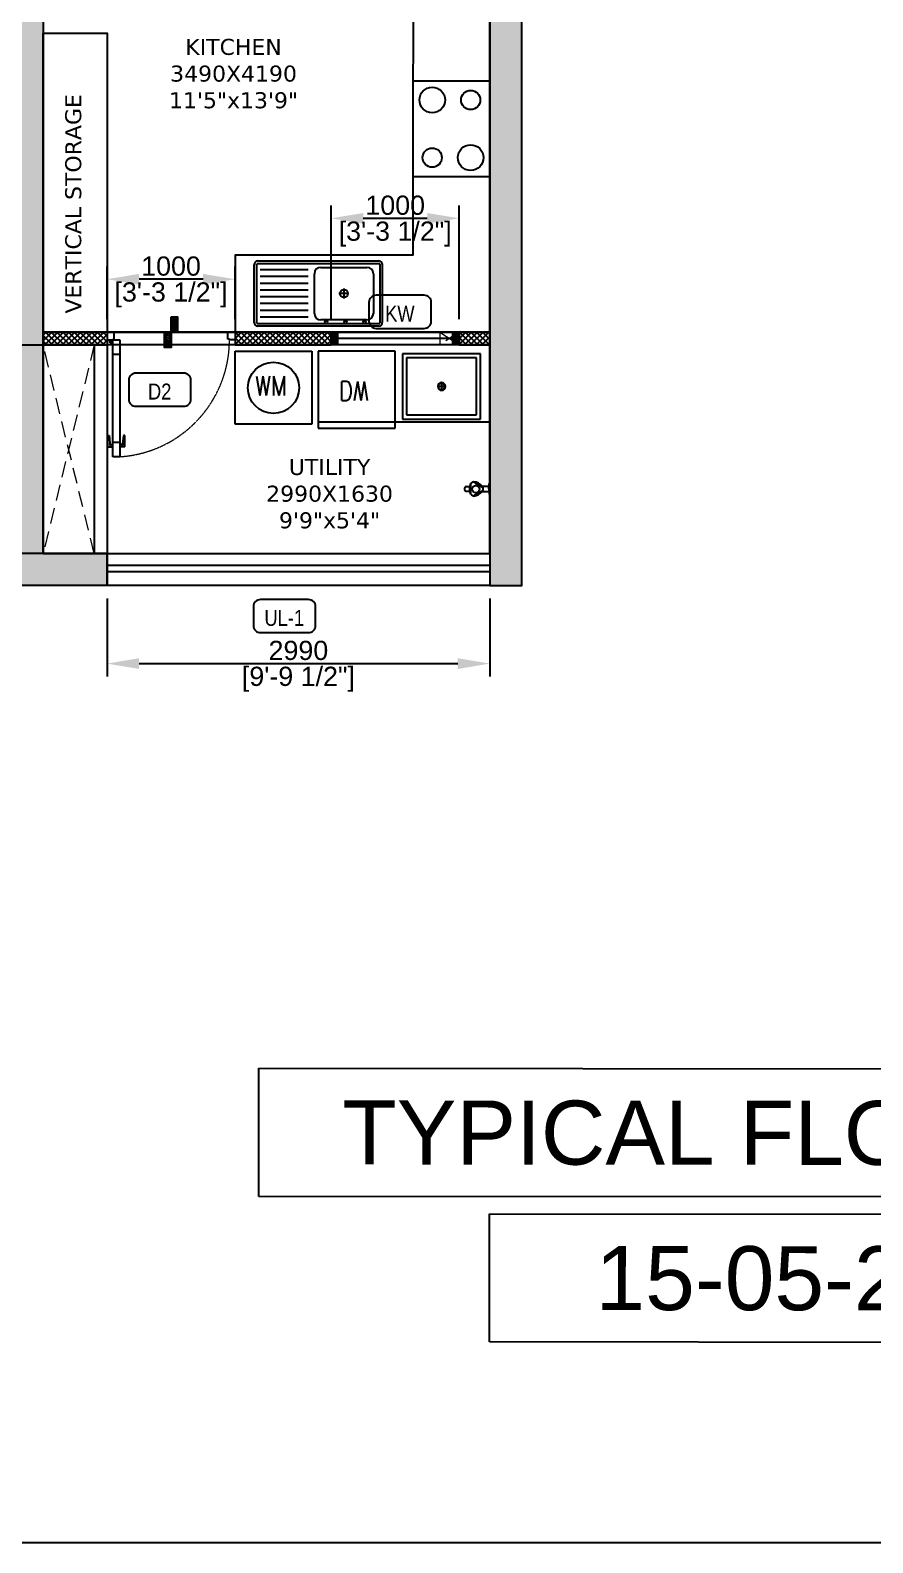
# Model space of a CAD drawing. Header units: millimetres. Extents: x 94643 to 134206, y 115494 to 180803.
# Drawn here: x 107620 to 114201, y 115494 to 127304 of the extents above; entities that cross this region are included whole.
import ezdxf
from ezdxf.enums import TextEntityAlignment as Align

# ---------------------------------------------------------------- set-up
doc = ezdxf.new("R2010")
doc.units = ezdxf.units.MM
for name, pattern in [('( Hidden )', [0.375, 0.25, -0.125]), ('3.5BHK EAST_UN-1$0$DASHED', [0.75, 0.5, -0.25]), ('3BHK  WEST_UN-2$0$2024-08-29_TOWER-A$0$HIDDEN', [9.525, 6.35, -3.175])]:
    doc.linetypes.add(name, pattern=pattern)
for name, color, linetype in [('A-Dimensions', 4, 'Continuous'), ('A-Dishwasher', 253, 'Continuous'), ('A-Door', 11, 'Continuous'), ('A-Door Line', 8, 'Continuous'), ('A-Elevation 10', 8, 'Continuous'), ('A-Hatch', 252, 'Continuous'), ('A-Kicthen Platforme', 253, 'Continuous'), ('A-Kitchen Sink', 253, 'Continuous'), ('A-Railing', 6, 'Continuous'), ('A-Room Boundary', 44, 'Continuous'), ('A-Shaft', 8, 'Continuous'), ('A-Shaft Line', 253, 'Continuous'), ('A-Shaft Wall', 253, 'Continuous'), ('A-Sink Platform', 253, 'Continuous'), ('A-Stove', 253, 'Continuous'), ('A-Text Main', 44, 'Continuous'), ('A-Utility Tab', 253, 'Continuous'), ('A-Utilty Sink', 253, 'Continuous'), ('A-Vertival Storage', 253, 'Continuous'), ('A-Washing Machine', 253, 'Continuous'), ('A-Window', 4, 'Continuous')]:
    doc.layers.add(name, color=color, linetype=linetype)
doc.layers.add('A-Wall', color=240, linetype='Continuous', lineweight=35)
doc.styles.add('2024-08-29_TOWER-A$0$simplex-0.8', font='simplex.shx', dxfattribs={"width": 0.8})
doc.styles.add('3.5BHK EAST-UN-5$0$grid_text', font='verdana.ttf')
doc.styles.add('3BHK  WEST_UN-2$0$2024-08-29_TOWER-A$0$simplex-0.8', font='simplex.shx', dxfattribs={"width": 0.8})
doc.styles.add('ARIAL', font='ARIALN.TTF')
doc.styles.add('S', font='arial.ttf', dxfattribs={"height": 150})
doc.styles.get("Standard").update_dxf_attribs({"font": 'arial.ttf'})
doc.dimstyles.new('DIMSMALL', dxfattribs={"dimtxt": 150, "dimasz": 250, "dimexe": 100, "dimexo": 100, "dimgap": 25, "dimtad": 1, "dimdec": 0, "dimzin": 0, "dimdsep": 46, "dimtxsty": 'S', "dimcen": 0, "dimdle": 100, "dimclrd": 8, "dimclre": 8, "dimclrt": 256, "dimazin": 0, "dimtfac": 1, "dimtdec": 0, "dimtix": 1, "dimtmove": 0, "dimatfit": 3, "dimldrblk": '12_DatumFilled', "dimfxl": 1, "dimtolj": 1, "dimtzin": 0, "dimlwd": -1, "dimlwe": -1, "dimarcsym": 1})

# ---------------------------------------------------------------- blocks, each defined once
blk = doc.blocks.new('*D207')
at = {"layer": 'A-Dimensions', "color": 8, "transparency": 16777216}
for p, q in [((109971, 125048), (109971, 125936)), ((110971, 125048), (110971, 125936)), ((110221, 125836), (110721, 125836))]:
    blk.add_line(p, q, dxfattribs=at)
for points in [[(110221, 125877), (110221, 125794), (109971, 125836)], [(110721, 125877), (110721, 125794), (110971, 125836)]]:
    blk.add_solid(points, dxfattribs=at)
at = {"layer": 'Defpoints', "color": 0, "transparency": 16777216}
for p in [(110971, 125836), (109971, 124948), (110971, 124948)]:
    blk.add_point(p, dxfattribs=at)
at = {"layer": 'A-Dimensions', "lineweight": 30, "transparency": 16777216, "char_height": 150, "attachment_point": 5, "style": 'S'}
for s, insert in [('\\A1;1000', (110471, 125937)), ('\\A1;[3\'-3 1/2"]', (110471, 125713))]:
    blk.add_mtext(s, dxfattribs=dict(at, insert=insert))
blk = doc.blocks.new('12_DatumFilled')
at = {"color": 8, "linetype": 'ByBlock'}
blk.add_solid([(0, 0.577), (-1, 0), (0, -0.577)], dxfattribs=at)
blk = doc.blocks.new('*D208')
at = {"layer": 'A-Dimensions', "color": 8, "transparency": 16777216}
for p, q in [((108220, 125048), (108220, 125460)), ((109220, 125048), (109220, 125460)), ((108970, 125360), (108470, 125360))]:
    blk.add_line(p, q, dxfattribs=at)
for points in [[(108470, 125402), (108470, 125319), (108220, 125360)], [(108970, 125402), (108970, 125319), (109220, 125360)]]:
    blk.add_solid(points, dxfattribs=at)
at = {"layer": 'Defpoints', "color": 0, "transparency": 16777216}
for p in [(108220, 125360), (108220, 124948), (109220, 124948)]:
    blk.add_point(p, dxfattribs=at)
at = {"layer": 'A-Dimensions', "lineweight": 30, "transparency": 16777216, "char_height": 150, "attachment_point": 5, "style": 'S'}
for s, insert in [('\\A1;1000', (108720, 125462)), ('\\A1;[3\'-3 1/2"]', (108720, 125238))]:
    blk.add_mtext(s, dxfattribs=dict(at, insert=insert))
blk = doc.blocks.new('*D231')
at = {"layer": 'A-Dimensions', "color": 8, "linetype": 'Continuous', "transparency": 16777216}
for p, q in [((108220, 122868), (108220, 122259)), ((111210, 122868), (111210, 122259)), ((108470, 122359), (110960, 122359))]:
    blk.add_line(p, q, dxfattribs=at)
for points in [[(108470, 122401), (108470, 122317), (108220, 122359)], [(110960, 122401), (110960, 122317), (111210, 122359)]]:
    blk.add_solid(points, dxfattribs=at)
at = {"layer": 'Defpoints', "color": 0, "linetype": 'Continuous', "transparency": 16777216}
for p in [(108220, 122968), (111210, 122968), (111210, 122359)]:
    blk.add_point(p, dxfattribs=at)
at = {"layer": 'A-Dimensions', "linetype": 'Continuous', "transparency": 16777216, "char_height": 150, "attachment_point": 5, "style": 'S'}
for s, insert in [('\\A1;2990', (109715, 122461)), ('\\A1;[9\'-9 1/2"]', (109715, 122237))]:
    blk.add_mtext(s, dxfattribs=dict(at, insert=insert))
blk = doc.blocks.new('A$C5491d69a')
at = {"layer": 'A-Door'}
for p, q in [((56, 0), (0, 0)), ((0, 0), (0, -62)), ((0, -62), (44, -62)), ((17, -74), (50, -74)), ((33, -90), (33, -57)), ((44, -62), (44, -56)), ((44, -56), (56, -56)), ((44, -973), (44, -62)), ((44, -62), (100, -62)), ((56, -56), (56, 0)), ((100, -62), (100, -973)), ((100, -62), (100, -62)), ((944, -56), (944, 0)), ((944, 0), (1000, 0)), ((956, -56), (944, -56)), ((956, -62), (956, -56)), ((1000, -62), (956, -62)), ((1000, 0), (1000, -62)), ((100, -174), (44, -174)), ((6, -807), (17, -807)), ((6, -895), (6, -807)), ((17, -807), (25, -895)), ((128, -807), (119, -895)), ((139, -807), (128, -807)), ((139, -895), (139, -807)), ((6, -895), (44, -895)), ((23, -879), (44, -879)), ((100, -862), (44, -862)), ((121, -879), (100, -879)), ((139, -895), (100, -895)), ((100, -973), (44, -973))]:
    blk.add_line(p, q, dxfattribs=at)
blk.add_circle((33, -74), 11.1, dxfattribs=at)
at = {"layer": 'A-Door', "linetype": '3.5BHK EAST_UN-1$0$DASHED', "lineweight": 0}
blk.add_arc((42, -61), 914, 273.6494, 359.9178, dxfattribs=at)
blk = doc.blocks.new('A$Ce642c601')
at = {"layer": 'A-Stove'}
blk.add_lwpolyline([(0, 750), (600, 750), (600, 0), (0, 0), (0, 750)], dxfattribs=at)
for centre, radius in [((150, 600), 100), ((450, 600), 75), ((450, 150), 100), ((150, 150), 75)]:
    blk.add_circle(centre, radius, dxfattribs=at)
blk = doc.blocks.new('3BHK  WEST_UN-2$0$2024-08-30_TOWER-C$0$SINK')
at = {"layer": 'A-Kitchen Sink'}
for p, q in [((-0.974, 0.251), (-0.026, 0.251)), ((-1, -0.229), (-1, 0.221)), ((-0.98, -0.235), (-0.98, 0.227)), ((-0.974, 0.231), (-0.026, 0.231)), ((-0.58, 0.181), (-0.955, 0.181)), ((-0.58, 0.129), (-0.955, 0.129)), ((-0.53, -0.159), (-0.53, 0.151)), ((-0.48, 0.201), (-0.12, 0.201)), ((-0.07, 0.151), (-0.07, -0.159)), ((-0.02, 0.227), (-0.02, -0.235)), ((0, 0.229), (0, -0.229)), ((-0.58, 0.076), (-0.955, 0.076)), ((-0.58, 0.023), (-0.955, 0.023)), ((-0.3, 0.035), (-0.3, -0.004)), ((-0.58, -0.03), (-0.955, -0.03)), ((-0.58, -0.082), (-0.955, -0.082)), ((-0.3, -0.004), (-0.339, -0.004)), ((-0.261, -0.004), (-0.3, -0.004)), ((-0.3, -0.004), (-0.3, -0.043)), ((-0.58, -0.135), (-0.955, -0.135)), ((-0.58, -0.188), (-0.955, -0.188)), ((-0.12, -0.209), (-0.48, -0.209)), ((-0.026, -0.239), (-0.974, -0.239)), ((-0.026, -0.259), (-0.974, -0.259))]:
    blk.add_line(p, q, dxfattribs=at)
for centre, radius in [((-0.3, -0.004), 0.0308), ((-0.438, -0.226), 0.0108), ((-0.288, -0.226), 0.0108), ((-0.138, -0.226), 0.0108)]:
    blk.add_circle(centre, radius, dxfattribs=at)
for centre, radius, start, end in [((-0.974, 0.225), 0.026, 90, 188.7683), ((-0.026, 0.225), 0.026, 8.7683, 90), ((-0.974, 0.225), 0.00601, 90, 161.6952), ((-0.48, 0.151), 0.05, 90, 180), ((-0.12, 0.151), 0.05, 360, 90), ((-0.026, 0.225), 0.00601, 18.3048, 90), ((-0.974, -0.233), 0.026, 171.2317, 270), ((-0.974, -0.233), 0.00601, 198.3048, 270), ((-0.48, -0.159), 0.05, 180, 270), ((-0.12, -0.159), 0.05, 270, 0), ((-0.026, -0.233), 0.026, 270, 8.7683), ((-0.026, -0.233), 0.00601, 270, 341.6952)]:
    blk.add_arc(centre, radius, start, end, dxfattribs=at)
blk = doc.blocks.new('3BHK  WEST_UN-2$0$2024-08-29_TOWER-A$0$WASHING MACHINE')
at = {"layer": 'A-Washing Machine'}
for p, q in [((0, 0), (0.6, 0)), ((0, -0.57), (0, 0)), ((0.6, 0), (0.6, -0.57)), ((0.6, -0.57), (0, -0.57))]:
    blk.add_line(p, q, dxfattribs=at)
blk.add_circle((0.3, -0.285), 0.2, dxfattribs=at)
at = {"layer": 'A-Washing Machine', "insert": (0.403, -0.195), "char_height": 0.15, "width": 0.23007, "attachment_point": 3, "style": '3BHK  WEST_UN-2$0$2024-08-29_TOWER-A$0$simplex-0.8'}
blk.add_mtext('WM', dxfattribs=at)
blk = doc.blocks.new('3BHK  WEST_UN-2$0$2024-08-29_TOWER-A$0$DISH WASHER')
at = {"layer": 'A-Dishwasher', "linetype": '3BHK  WEST_UN-2$0$2024-08-29_TOWER-A$0$HIDDEN', "ltscale": 0.2}
for p, q in [((0, 0.6), (0.6, 0.6)), ((0, 0), (0, 0.6)), ((0.6, 0.6), (0.6, 0)), ((0, 0.55), (0.6, 0.55)), ((0.6, 0), (0, 0))]:
    blk.add_line(p, q, dxfattribs=at)
at = {"layer": 'A-Dishwasher', "insert": (0.395, 0.235), "char_height": 0.15, "width": 0.23007, "attachment_point": 9, "style": '3BHK  WEST_UN-2$0$2024-08-29_TOWER-A$0$simplex-0.8'}
blk.add_mtext('\\pxqc;DW', dxfattribs=at)
blk = doc.blocks.new('3BHK  WEST_UN-2$0$wer4t5yyht')
at = {"layer": 'A-Utility Tab', "linetype": 'Continuous'}
for p, q in [((52799, -60582), (52798, -60580)), ((52741, -60617), (52768, -60617)), ((52741, -60653), (52768, -60653)), ((52777, -60595), (52775, -60593)), ((52775, -60677), (52777, -60674)), ((52798, -60690), (52799, -60688)), ((52865, -60614), (52913, -60614)), ((52865, -60655), (52913, -60655)), ((52868, -60622), (52871, -60622)), ((52868, -60648), (52871, -60648)), ((52917, -60635), (52919, -60609)), ((52917, -60635), (52919, -60661)), ((52919, -60609), (52920, -60592)), ((52919, -60661), (52920, -60678)), ((52923, -60589), (52925, -60589)), ((52923, -60680), (52925, -60680)), ((52925, -60635), (52925, -60589)), ((52925, -60680), (52925, -60635))]:
    blk.add_line(p, q, dxfattribs=at)
blk.add_circle((52815, -60636), 28.4, dxfattribs=at)
for centre, radius, start, end in [((52815, -60635), 57.3, 106.752, 133.248), ((52788, -60682), 103, 41.0972, 84.0217), ((53192, -59982), 717, 236.8298, 243.1702), ((52744, -60635), 18.2, 99.4974, 260.5026), ((52869, -60635), 103, 169.933, 190.0494), ((52869, -60635), 103, 155.9783, 169.933), ((52869, -60635), 103, 190.0494, 204.0217), ((52815, -60635), 57.3, 226.752, 253.248), ((52061, -60635), 717, 356.8298, 3.1702), ((52788, -60588), 103, 275.9783, 318.9028), ((53192, -61287), 717, 116.8298, 123.1702), ((52788, -60682), 103, 35.9783, 41.0972), ((52788, -60588), 103, 318.9028, 324.0217), ((52815, -60635), 57.3, 346.752, 13.248), ((52913, -60608), 5.97, 270, 355.486), ((52913, -60661), 5.97, 4.514, 90), ((52923, -60592), 2.39, 90, 175.486), ((52923, -60592), 2.39, 90, 175.486), ((52923, -60678), 2.39, 184.514, 270)]:
    blk.add_arc(centre, radius, start, end, dxfattribs=at)
blk = doc.blocks.new('3BHK  WEST_UN-2$0$2024-08-29_TOWER-A$0$POT WASH')
at = {"layer": 'A-Utilty Sink'}
for p, q in [((0, 0), (0, 0.51)), ((0, 0.51), (0.61, 0.51)), ((0.032, 0.032), (0.032, 0.477)), ((0.032, 0.477), (0.578, 0.477)), ((0.578, 0.477), (0.578, 0.032)), ((0.61, 0.51), (0.61, 0)), ((0.34, 0.255), (0.27, 0.255)), ((0.305, 0.22), (0.305, 0.29)), ((0.61, 0), (0, 0)), ((0.578, 0.032), (0.032, 0.032))]:
    blk.add_line(p, q, dxfattribs=at)
for radius in [0.03, 0.025]:
    blk.add_circle((0.305, 0.255), radius, dxfattribs=at)
blk = doc.blocks.new('A$C2b218806')
at = {"layer": 'A-Window', "linetype": 'Continuous'}
for points in [[(3, 100), (3, 0), (53, 0), (53, 100)], [(1003, 0), (1003, 100), (953, 100), (953, 0)]]:
    blk.add_hatch(color=256, dxfattribs=at).paths.add_polyline_path(points)
for p, q in [((3, 100), (3, 100)), ((3, 0), (3, 100)), ((1003, 100), (3, 100)), ((3, 100), (53, 100)), ((3, 0), (3, 100)), ((3, 0), (3, 100)), ((3, 100), (3, 100)), ((53, 0), (3, 0)), ((53, 100), (53, 0)), ((53, 100), (953, 100)), ((953, 50), (53, 50)), ((1003, 0), (53, 0)), ((953, 0), (253, 0)), ((953, 0), (953, 100)), ((953, 100), (1003, 100)), ((1003, 0), (953, 0)), ((1003, 100), (1003, 100)), ((1003, 0), (1003, 100)), ((1003, 0), (1003, 100)), ((1003, 0), (1003, 100)), ((1003, 100), (1003, 100))]:
    blk.add_line(p, q, dxfattribs=at)
blk = doc.blocks.new('2024-08-29_TOWER-A$0$WNTG')
at = {"layer": 'A-Text Main'}
blk.add_lwpolyline([(-188, 246), (188, 246, -0.414214), (243, 191), (243, 43, -0.414214), (188, -12), (-188, -12, -0.414214), (-243, 43), (-243, 191, -0.414214)], format="xyb", close=True, dxfattribs=at)
at = {"layer": 'A-Text Main', "style": '2024-08-29_TOWER-A$0$simplex-0.8', "width": 0.8}
blk.add_attdef('WNTG', text='', height=150, dxfattribs=at).set_placement((-2, 43), align=Align.CENTER)
blk = doc.blocks.new('TILE DROP')
at = {"layer": 'A-Door Line'}
h = blk.add_hatch(dxfattribs=at)
h.set_pattern_fill('ANSI31', color=8, scale=0.1)
h.set_pattern_definition([(45, (-18.584744, -6.592634), (-0.008838835, 0.008838835), [])])
h.paths.add_polyline_path([(0, 0.05), (-0.12, 0.05), (-0.12, 0), (0, 0)])
h.paths.add_polyline_path([(0.12, -0.05), (0.12, 0), (0, 0), (0, -0.05)])
at = {"layer": 'A-Door Line', "color": 8}
for points in [[(-0.12, 0), (-0.12, 0.05), (0, 0.05), (0, 0)], [(0, -0.05), (0, 0), (0.12, 0), (0.12, -0.05)]]:
    blk.add_lwpolyline(points, close=True, dxfattribs=at)
blk = doc.blocks.new('Unit-5')
at = {"layer": 'A-Hatch', "linetype": 'Continuous'}
h = blk.add_hatch(color=256, dxfattribs=at)
h.dxf.hatch_style = 1
h.paths.add_polyline_path([(-5470, 12095), (-5470, 12095), (-5270, 12095), (-5270, 16550), (-3700, 16550), (-3700, 16800), (-5470, 16800)])
h.paths.add_polyline_path([(2, 14272), (-249, 14272), (-249, 16550), (-1850, 16550), (-1850, 16800), (2, 16800)])
h.paths.add_polyline_path([(2, 13072), (-249, 13072), (-250, 12295), (-4110, 12295), (-4110, 12095), (-250, 12095), (-250, 11410), (0, 11410)])
h.paths.add_polyline_path([(-3910, 6370), (-3910, 11095), (-4110, 11095), (-4110, 6170), (-250, 6170), (-250, 0), (0, 0), (0, 6370), (-1240, 6370), (-1490, 6370)])
h.paths.add_polyline_path([(0, 8960), (0, 10510), (-250, 10510), (-250, 8960)], flags=17)
h.paths.add_polyline_path([(-3740, 250), (-3240, 250), (-3240, 0), (-4840, 0), (-4840, 250), (-3940, 250), (-3940, 4210), (-6535, 4210), (-6535, 4410), (-3740, 4410)])
h.paths.add_polyline_path([(-10800, 3270), (-11050, 3270), (-11050, 4460), (-8400, 4460), (-8150, 4460), (-8150, 4410), (-7535, 4410), (-7535, 4210), (-8145, 4210), (-10800, 4210)])
h.paths.add_polyline_path([(-5590, 250), (-9700, 250), (-9700, 0), (-5590, 0)])
h.paths.add_polyline_path([(-8145, 12295), (-8145, 12095), (-10800, 12095), (-10800, 11120), (-11050, 11120), (-11050, 12950), (-10800, 12950), (-10800, 12295)])
h.paths.add_polyline_path([(-8150, 8470), (-8150, 11095), (-8350, 11095), (-8350, 8720), (-11050, 8720), (-11050, 8470)])
h = blk.add_hatch(dxfattribs=at)
h.set_pattern_fill('ANSI37', color=256, scale=10)
h.set_pattern_definition([(45, (1.535, 16800.058), (-22.45064, 22.45064), []), (135, (1.535, 16800.058), (-22.45064, -22.45064), [])])
h.paths.add_polyline_path([(-7045, 15535), (-6895, 15535), (-6895, 15385), (-7045, 15385), (-7045, 12095), (-7045, 12095), (-7145, 12095), (-7145, 16550), (-7045, 16550)])
h.paths.add_polyline_path([(-6145, 15385), (-5470, 15385), (-5470, 15535), (-6145, 15535)])
h.paths.add_polyline_path([(-5470, 12295), (-6195, 12295), (-6195, 12095), (-5470, 12095)])
h.paths.add_polyline_path([(-3910, 7960), (-3010, 7960), (-3010, 8060), (-3910, 8060)])
h.paths.add_polyline_path([(-1441, 7960), (-2160, 7960), (-2160, 8060), (0, 8060), (-1, 7961), (-1241, 7961), (-1240, 7170), (-1441, 7170)])
h.paths.add_polyline_path([(-2240, 1880), (-1490, 1880), (-1490, 1980), (-2240, 1980)])
h.paths.add_polyline_path([(-250, 1980), (-490, 1980), (-490, 1880), (-250, 1880)])
h.paths.add_polyline_path([(-3739, 1980), (-3240, 1980), (-3240, 1880), (-3739, 1880)])
h.paths.add_polyline_path([(-3940, 2035), (-4840, 2035), (-4840, 2135), (-3940, 2135)])
h.paths.add_polyline_path([(-6435, 250), (-6435, 2035), (-5690, 2035), (-5690, 2135), (-6535, 2135), (-6535, 250)])
h.paths.add_polyline_path([(-8400, 4460), (-8150, 4460), (-8150, 5070), (-8400, 5070)])
h.paths.add_polyline_path([(-8150, 8470), (-8400, 8470), (-8400, 8070), (-8150, 8070)])
h.paths.add_polyline_path([(-9000, 8070), (-9000, 8470), (-9100, 8470), (-9100, 8070)])
at = {"layer": 'A-Door Line'}
blk.add_line((-2240, 1980), (-3240, 1980), dxfattribs=at)
at = {"layer": 'A-Elevation 10'}
blk.add_lwpolyline([(-3240, 250), (-250, 250), (-250, 0), (-3240, 0)], close=True, dxfattribs=at)
at = {"layer": 'A-Kicthen Platforme', "linetype": 'Continuous'}
blk.add_lwpolyline([(-1505, 6170), (-1505, 5570), (-850, 5570), (-851, 2580), (-2240, 2580), (-2240, 1980)], dxfattribs=at)
at = {"layer": 'A-Railing'}
for p, q in [((-250, 157), (-3240, 157)), ((-250, 107), (-3240, 107))]:
    blk.add_line(p, q, dxfattribs=at)
at = {"layer": 'A-Room Boundary', "linetype": 'Continuous'}
for points in [[(-250, 6170), (-3740, 6170), (-3740, 1980), (-250, 1980)], [(-3240, 250), (-250, 250), (-250, 1880), (-3240, 1880)]]:
    blk.add_lwpolyline(points, close=True, dxfattribs=at)
at = {"layer": 'A-Shaft', "linetype": '( Hidden )', "lineweight": 0, "ltscale": 500}
blk.add_lwpolyline([(-490, 1980), (-640, 1980), (-640, 1880), (-490, 1880)], close=True, dxfattribs=at)
for points in [[(-490, 1980), (-640, 1880)], [(-640, 1980), (-490, 1880)]]:
    blk.add_lwpolyline(points, dxfattribs=at)
at = {"layer": 'A-Shaft Line', "linetype": '( Hidden )', "lineweight": 0, "ltscale": 500}
for points in [[(-3340, 1880), (-3740, 250)], [(-3340, 250), (-3740, 1880)]]:
    blk.add_lwpolyline(points, dxfattribs=at)
at = {"layer": 'A-Shaft Wall', "linetype": 'Continuous'}
for points in [[(-3940, 1880), (-3240, 1880), (-3240, 250), (-3940, 250)], [(-3740, 1880), (-3340, 1880), (-3340, 250), (-3740, 250)]]:
    blk.add_lwpolyline(points, close=True, dxfattribs=at)
at = {"layer": 'A-Sink Platform', "linetype": 'Continuous'}
blk.add_lwpolyline([(-990, 1280), (-250, 1280), (-250, 1880)], dxfattribs=at)
at = {"layer": 'A-Vertival Storage', "linetype": 'Continuous'}
blk.add_lwpolyline([(-3240, 1980), (-3740, 1980), (-3740, 4313), (-3240, 4313)], close=True, dxfattribs=at)
at = {"layer": 'A-Wall', "lineweight": -3}
for points in [[(-3910, 6370), (-3910, 11095), (-4110, 11095), (-4110, 6170), (-250, 6170), (-250, 0), (0, 0), (0, 6370), (-1240, 6370), (-1490, 6370)], [(-3740, 250), (-3240, 250), (-3240, 0), (-4840, 0), (-4840, 250), (-3940, 250), (-3940, 4210), (-6535, 4210), (-6535, 4410), (-3740, 4410)], [(-3740, 1980), (-3240, 1980), (-3240, 1880), (-3740, 1880)], [(-2240, 1880), (-1490, 1880), (-1490, 1980), (-2240, 1980)], [(-250, 1980), (-490, 1980), (-490, 1880), (-250, 1880)]]:
    blk.add_lwpolyline(points, close=True, dxfattribs=at)
at = {"layer": 'A-Dishwasher', "xscale": -1000.000000000001, "yscale": 1000.000000000001, "zscale": 1000.000000000001, "rotation": 180}
blk.add_blockref('3BHK  WEST_UN-2$0$2024-08-29_TOWER-A$0$DISH WASHER', (-1590, 1830), dxfattribs=at)
at = {"layer": 'A-Door', "linetype": 'Continuous'}
blk.add_blockref('A$C5491d69a', (-3240, 1980), dxfattribs=at)
at = {"layer": 'A-Door Line', "color": 8, "xscale": 1000.000000000004, "yscale": 1000.000000000004, "zscale": 1000.000000000004, "rotation": 270}
blk.add_blockref('TILE DROP', (-2740, 1980), dxfattribs=at)
at = {"layer": 'A-Kitchen Sink', "ltscale": 600, "xscale": 1000, "yscale": 1000, "zscale": 1000}
blk.add_blockref('3BHK  WEST_UN-2$0$2024-08-30_TOWER-C$0$SINK', (-1090, 2284), dxfattribs=at)
at = {"layer": 'A-Stove', "linetype": 'Continuous'}
blk.add_blockref('A$Ce642c601', (-850, 3192), dxfattribs=at)
at = {"layer": 'A-Text Main'}
ref = blk.add_blockref('2024-08-29_TOWER-A$0$WNTG', (-951, 2255), dxfattribs=dict(at, xscale=-1, rotation=180))
ref.add_attrib('WNTG', 'KW', dxfattribs={"height": 125, "style": 'ARIAL'}).set_placement((-953, 2062), align=Align.CENTER)
ref = blk.add_blockref('2024-08-29_TOWER-A$0$WNTG', (-2828, 1647), dxfattribs=dict(at, xscale=-1, rotation=180))
ref.add_attrib('WNTG', 'D2', dxfattribs={"height": 125, "style": 'ARIAL'}).set_placement((-2829, 1453), align=Align.CENTER)
ref = blk.add_blockref('2024-08-29_TOWER-A$0$WNTG', (-1854, -121), dxfattribs=dict(at, xscale=-1, rotation=180))
ref.add_attrib('WNTG', 'UL-1', dxfattribs={"height": 125, "style": 'ARIAL'}).set_placement((-1856, -314), align=Align.CENTER)
at = {"layer": 'A-Utility Tab'}
blk.add_blockref('3BHK  WEST_UN-2$0$wer4t5yyht', (-53175, 61390), dxfattribs=at)
at = {"layer": 'A-Utilty Sink', "xscale": -1000.000000000001, "yscale": 1000.000000000001, "zscale": 1000.000000000001, "rotation": 180}
blk.add_blockref('3BHK  WEST_UN-2$0$2024-08-29_TOWER-A$0$POT WASH', (-932, 1810), dxfattribs=at)
at = {"layer": 'A-Washing Machine', "xscale": 1000, "yscale": 1000, "zscale": 1000}
blk.add_blockref('3BHK  WEST_UN-2$0$2024-08-29_TOWER-A$0$WASHING MACHINE', (-2240, 1830), dxfattribs=at)
at = {"layer": 'A-Window', "linetype": 'Continuous'}
blk.add_blockref('A$C2b218806', (-1493, 1880), dxfattribs=at)
at = {"layer": 'A-Text Main', "linetype": 'Continuous', "char_height": 125, "width": 1139.09, "attachment_point": 5, "style": '3.5BHK EAST-UN-5$0$grid_text'}
for s, insert in [('KITCHEN\\P3490X4190\\P11\'5"x13\'9"', (-2252, 3997, 0)), ('UTILITY\\P2990X1630\\P9\'9"x5\'4"', (-1502, 717, 0))]:
    blk.add_mtext(s, dxfattribs=dict(at, insert=insert))
at = {"layer": 'A-Text Main', "linetype": 'Continuous', "insert": (-3503, 2981), "char_height": 125, "attachment_point": 5, "rotation": 90, "style": '3.5BHK EAST-UN-5$0$grid_text', "bg_fill": 2}
blk.add_mtext_dynamic_manual_height_columns('VERTICAL STORAGE', width=1747.39, gutter_width=488, heights=[-130], dxfattribs=at)

msp = doc.modelspace()

# ---------------------------------------------------------------- linework, layer by layer
at = {"linetype": 'Continuous'}
msp.add_lwpolyline([(94643.3, 180802.6), (134206.4, 180802.6), (134206.4, 115494.5), (94643.3, 115494.5)], close=True, dxfattribs=at)

# ---------------------------------------------------------------- dimensions: what is measured, and where the dimension line sits
at = {"layer": 'A-Dimensions', "lineweight": 30}
for base, p1, p2, picture, middle in [((110970.8, 125835.5), (109970.8, 124947.7), (110970.8, 124947.7), '*D207', (110470.8, 125835.5)), ((108220.4, 125360.4), (109220.4, 124947.7), (108220.4, 124947.7), '*D208', (108720.4, 125360.4))]:
    dim = msp.add_linear_dim(base=base, p1=p1, p2=p2, dimstyle='DIMSMALL', override={"dimpost": '\\X'}, dxfattribs=at)
    dim.commit()
    dim.dimension.update_dxf_attribs({"geometry": picture, "text_midpoint": middle})
at = {"layer": 'A-Dimensions', "linetype": 'Continuous'}
dim = msp.add_linear_dim(base=(111210.3, 122359), p1=(108219.9, 122967.7), p2=(111210.3, 122967.7), dimstyle='DIMSMALL', override={"dimpost": '\\X'}, dxfattribs=at)
dim.commit()
dim.dimension.update_dxf_attribs({"geometry": '*D231', "text_midpoint": (109715.1, 122359)})

# ---------------------------------------------------------------- next in the draw order: block references
at = {"linetype": 'Continuous'}
msp.add_blockref('Unit-5', (111460.3, 122967.7), dxfattribs=at)

# ---------------------------------------------------------------- next in the draw order: texts
at = {"layer": 'A-Text Main', "char_height": 500, "attachment_point": 5, "rotation": 359.94971, "bg_fill": 19, "box_fill_scale": 1.5, "bg_fill_color": 256, "bg_fill_transparency": 0}
for s, width, heights, insert in [('TYPICAL FLOOR PLAN', 8331.797, [-517.4], (113821.3, 118691.4)), ('15-05-2025', 4726.699, [-510.6], (113821.3, 117556.2))]:
    msp.add_mtext_dynamic_manual_height_columns(s, width=width, gutter_width=2098, heights=heights, dxfattribs=dict(at, insert=insert))

doc.saveas('drawing.dxf')
